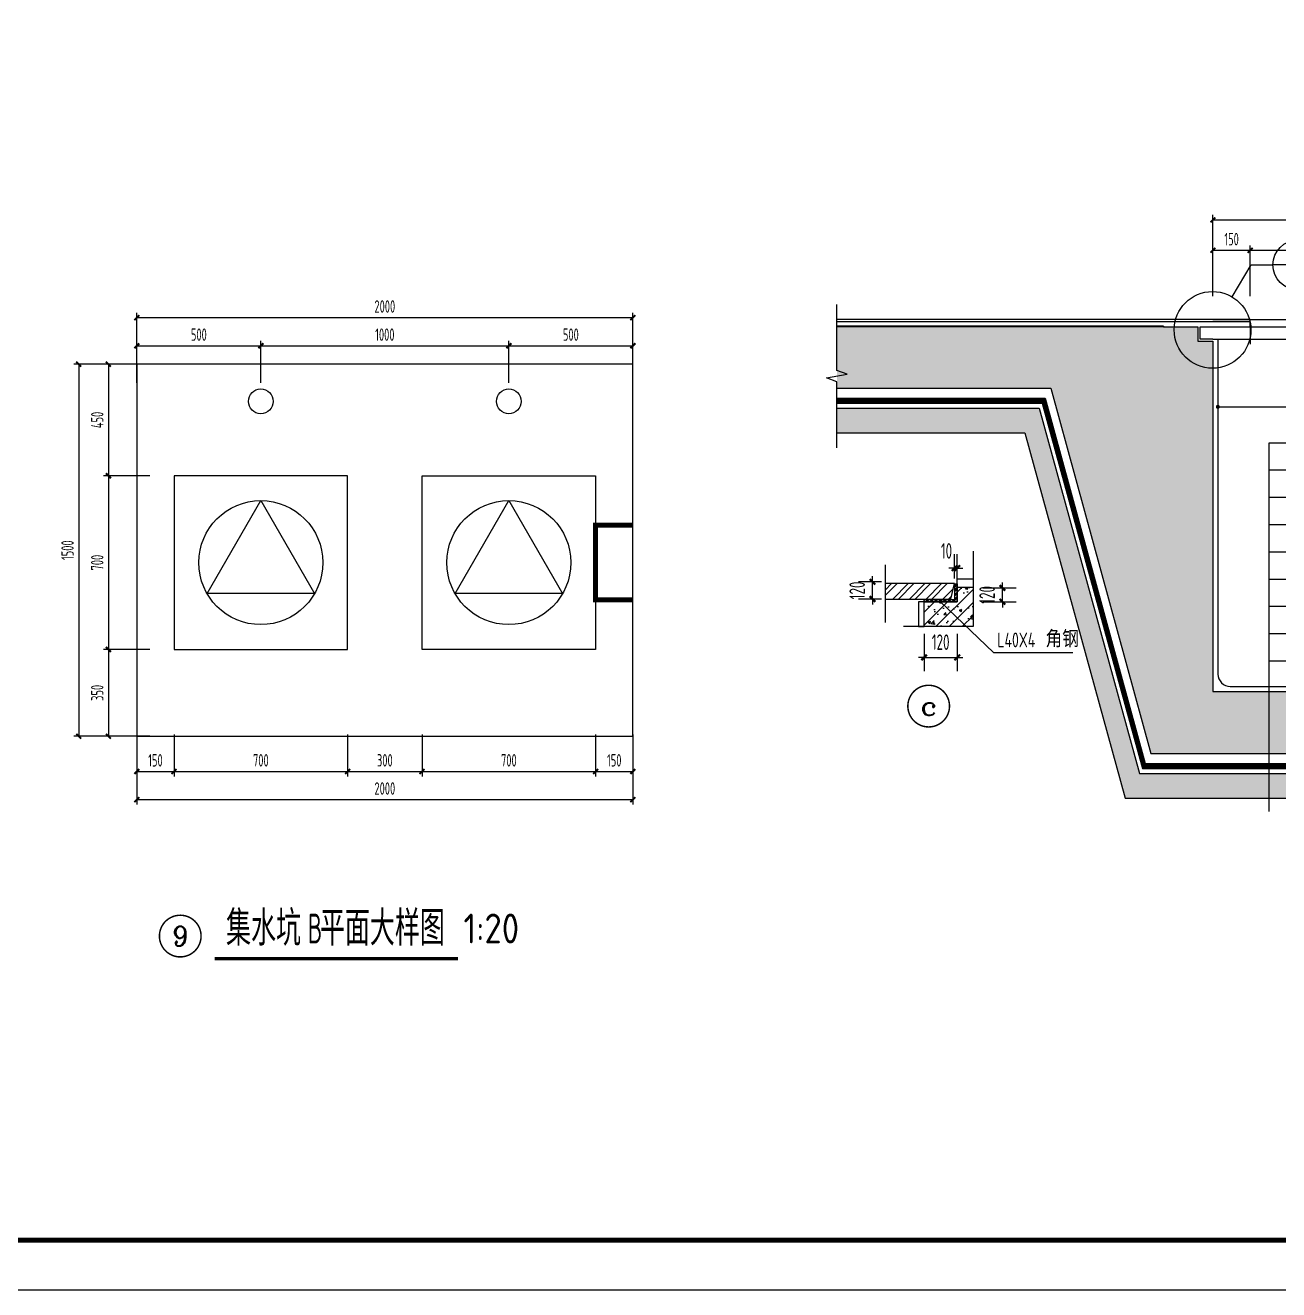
# Paper-space layout '布局1' of a CAD drawing. Extents: x -41982 to 68, y -29634 to 66.
# Drawn here: x -25894 to -13259, y -29634 to -16892 of the extents above; entities that cross this region are included whole.
import ezdxf
from ezdxf.enums import TextEntityAlignment as Align

# ---------------------------------------------------------------- set-up
doc = ezdxf.new("R2010")
doc.units = 0
doc.header["$LTSCALE"] = 1000
doc.linetypes.add('DASH', pattern=[0.35, 0.25, -0.1])
doc.layers.get('0').update_dxf_attribs({"color": 252})
doc.layers.get('Defpoints').update_dxf_attribs({"color": 252})
for name, color, linetype in [('15N-B1 0107_t3$0$0s-集水坑', 252, 'Continuous'), ('_0', 252, 'Continuous'), ('A-ANNO-DIMS', 252, 'Continuous'), ('A-ANNO-TTLB', 252, 'Continuous'), ('A-STAIR', 252, 'Continuous'), ('A-STR-CONC-B', 252, 'Continuous'), ('DIM_ELEV', 252, 'Continuous'), ('DIM_IDEN', 252, 'Continuous'), ('DIM_LEAD', 252, 'Continuous'), ('DIM_SYMB', 252, 'Continuous'), ('jc', 252, 'Continuous'), ('PUB_DIM', 252, 'Continuous'), ('PUB_HATCH', 252, 'Continuous'), ('PUB_TEXT', 252, 'Continuous'), ('SURFACE', 252, 'Continuous'), ('WALL', 252, 'Continuous')]:
    doc.layers.add(name, color=color, linetype=linetype)
doc.layers.add('A-ANNO-SYMB', color=252, linetype='Continuous', plot=False)
doc.styles.add('19 图框A1$0$!4#10#$0$Standard', font='gbenor.shx', dxfattribs={"bigfont": 'gbcbig.shx'})
doc.styles.add('_TCH_DIM', font='TSSDENG.shx', dxfattribs={"width": 0.8, "bigfont": 'hztxt.shx'})
doc.styles.add('_TCH_DIM_T3', font='TSSDENG.shx', dxfattribs={"width": 0.64, "bigfont": 'hztxt.shx'})
doc.styles.add('_TCH_LABEL', font='COMPLEX', dxfattribs={"bigfont": 'GBCBIG'})
doc.styles.add('Standard_T3', font='TSSDENG.shx', dxfattribs={"width": 0.64, "bigfont": 'hztxt.shx'})
doc.styles.add('邻里中心-雨水$0$STANDARD', font='GBENOR', dxfattribs={"bigfont": 'GBCBIG'})
doc.dimstyles.new('_TCH_ARCH&&20', dxfattribs={"dimtxt": 56, "dimasz": 20, "dimexe": 50, "dimexo": 60, "dimgap": 27, "dimtad": 1, "dimdec": 0, "dimzin": 0, "dimdsep": 46, "dimtxsty": '_TCH_DIM_T3', "dimblk": 'ARCHTICK', "dimcen": 0.09, "dimclrt": 7, "dimazin": 2, "dimtfac": 1, "dimtdec": 0, "dimtix": 1, "dimtmove": 2, "dimatfit": 3, "dimfxl": 1, "dimtolj": 1, "dimtzin": 0, "dimarcsym": 0})
doc.dimstyles.new('_TCH_ARCH-20', dxfattribs={"dimscale": 20, "dimtxt": 2.5, "dimasz": 1, "dimexe": 1, "dimexo": 1, "dimgap": 1, "dimtad": 1, "dimdec": 0, "dimzin": 0, "dimdsep": 46, "dimtxsty": 'Standard_T3', "dimblk": 'ARCHTICK', "dimcen": 0.09, "dimclrt": 7, "dimazin": 2, "dimtfac": 1, "dimtdec": 0, "dimtix": 1, "dimtmove": 2, "dimatfit": 3, "dimfxl": 1, "dimtolj": 1, "dimtzin": 0, "dimarcsym": 0})

# ---------------------------------------------------------------- blocks, each defined once
blk = doc.blocks.new('JSK1')
at = {"layer": '15N-B1 0107_t3$0$0s-集水坑', "color": 0, "extrusion": (3.89954e-05, -2.99223e-05, 1)}
for p, q in [((-6775.8, 3586.5, 0.1), (-6775.8, 2086.5, 0)), ((-4775.8, 3586.5), (-6775.8, 3586.5, 0.1)), ((-4775.8, 2086.5, 0), (-4775.8, 3586.5)), ((-6625.8, 3136.5, 0.1), (-6625.8, 2436.5, 0)), ((-5925.8, 3136.5, 0), (-6625.8, 3136.5, 0.1)), ((-5925.8, 2436.5, 0), (-5925.8, 3136.5, 0)), ((-5625.8, 3136.5, 0), (-4925.8, 3136.5, 0)), ((-5625.8, 2436.5, 0), (-5625.8, 3136.5, 0)), ((-4925.8, 3136.5, 0), (-4925.8, 2436.5, 0)), ((-6492.3, 2661.5, 0), (-6275.8, 3036.5, 0)), ((-6275.8, 3036.5, 0), (-6059.3, 2661.5, 0)), ((-5492.3, 2661.5, 0), (-5275.8, 3036.5, 0)), ((-5275.8, 3036.5, 0), (-5059.3, 2661.5, 0)), ((-6059.3, 2661.5, 0), (-6492.3, 2661.5, 0)), ((-5059.3, 2661.5, 0), (-5492.3, 2661.5, 0)), ((-6625.8, 2436.5, 0), (-5925.8, 2436.5, 0)), ((-4925.8, 2436.5, 0), (-5625.8, 2436.5, 0)), ((-6775.8, 2086.5, 0), (-4775.8, 2086.5, 0))]:
    blk.add_line(p, q, dxfattribs=at)
for centre, radius in [((-6275.8, 3436.5, -0.3), 50), ((-5275.8, 3436.5, -0.3), 50), ((-6275.8, 2786.5, -0.3), 250), ((-5275.8, 2786.5, -0.3), 250)]:
    blk.add_circle(centre, radius, dxfattribs=at)
at = {"layer": 'WALL', "color": 5, "linetype": 'DASH', "ltscale": 0.3, "const_width": 20, "elevation": 0}
blk.add_lwpolyline([(-4775.8, 2637), (-4925.8, 2637), (-4925.8, 2937), (-4775.8, 2937)], dxfattribs=at)
blk = doc.blocks.new('_ArchTick')
at = {"color": 0, "linetype": 'ByBlock', "const_width": 0.4}
blk.add_lwpolyline([(-0.5, -0.5), (0.5, 0.5)], dxfattribs=at)
blk = doc.blocks.new('*D148')
at = {"layer": 'A-ANNO-DIMS', "color": 0, "lineweight": -2}
for p, q in [((370, 1779.8), (370, 2028.2)), ((370, 2008.2), (2370, 2008.2)), ((2370, 1779.8), (2370, 2028.2))]:
    blk.add_line(p, q, dxfattribs=at)
at = {"layer": 'Defpoints', "color": 0}
for p in [(2370, 2008.2), (370, 1759.8), (2370, 1759.8)]:
    blk.add_point(p, dxfattribs=at)
at = {"layer": 'A-ANNO-DIMS', "color": 0, "lineweight": -2, "xscale": 20, "yscale": 20, "zscale": 20, "rotation": 180}
blk.add_blockref('_ArchTick', (370, 2008.2), dxfattribs=at)
at = {"layer": 'A-ANNO-DIMS', "color": 0, "lineweight": -2, "xscale": 20, "yscale": 20, "zscale": 20}
blk.add_blockref('_ArchTick', (2370, 2008.2), dxfattribs=at)
at = {"layer": 'A-ANNO-DIMS', "color": 7, "insert": (1370, 2053.2), "char_height": 50, "attachment_point": 5, "style": 'Standard_T3'}
blk.add_mtext('\\A1;2000', dxfattribs=at)
blk = doc.blocks.new('*D149')
at = {"layer": 'A-ANNO-DIMS', "color": 0, "lineweight": -2}
for p, q in [((370, 1744.9), (370, 1914.8)), ((370, 1894.8), (870, 1894.8)), ((870, 1744.9), (870, 1914.8))]:
    blk.add_line(p, q, dxfattribs=at)
at = {"layer": 'Defpoints', "color": 0}
for p in [(870, 1894.8), (370, 1724.9), (870, 1724.9)]:
    blk.add_point(p, dxfattribs=at)
at = {"layer": 'A-ANNO-DIMS', "color": 0, "lineweight": -2, "xscale": 20, "yscale": 20, "zscale": 20, "rotation": 180}
blk.add_blockref('_ArchTick', (370, 1894.8), dxfattribs=at)
at = {"layer": 'A-ANNO-DIMS', "color": 0, "lineweight": -2, "xscale": 20, "yscale": 20, "zscale": 20}
blk.add_blockref('_ArchTick', (870, 1894.8), dxfattribs=at)
at = {"layer": 'A-ANNO-DIMS', "color": 7, "insert": (620, 1939.8), "char_height": 50, "attachment_point": 5, "style": 'Standard_T3'}
blk.add_mtext('\\A1;500', dxfattribs=at)
blk = doc.blocks.new('*D150')
at = {"layer": 'A-ANNO-DIMS', "color": 0, "lineweight": -2}
for p, q in [((870, 1744.9), (870, 1914.8)), ((870, 1894.8), (1870, 1894.8)), ((1870, 1744.9), (1870, 1914.8))]:
    blk.add_line(p, q, dxfattribs=at)
at = {"layer": 'Defpoints', "color": 0}
for p in [(1870, 1894.8), (870, 1724.9), (1870, 1724.9)]:
    blk.add_point(p, dxfattribs=at)
at = {"layer": 'A-ANNO-DIMS', "color": 0, "lineweight": -2, "xscale": 20, "yscale": 20, "zscale": 20, "rotation": 180}
blk.add_blockref('_ArchTick', (870, 1894.8), dxfattribs=at)
at = {"layer": 'A-ANNO-DIMS', "color": 0, "lineweight": -2, "xscale": 20, "yscale": 20, "zscale": 20}
blk.add_blockref('_ArchTick', (1870, 1894.8), dxfattribs=at)
at = {"layer": 'A-ANNO-DIMS', "color": 7, "insert": (1370, 1939.8), "char_height": 50, "attachment_point": 5, "style": 'Standard_T3'}
blk.add_mtext('\\A1;1000', dxfattribs=at)
blk = doc.blocks.new('*D151')
at = {"layer": 'A-ANNO-DIMS', "color": 0, "lineweight": -2}
for p, q in [((1870, 1744.9), (1870, 1914.8)), ((1870, 1894.8), (2370, 1894.8)), ((2370, 1744.9), (2370, 1914.8))]:
    blk.add_line(p, q, dxfattribs=at)
at = {"layer": 'Defpoints', "color": 0}
for p in [(2370, 1894.8), (1870, 1724.9), (2370, 1724.9)]:
    blk.add_point(p, dxfattribs=at)
at = {"layer": 'A-ANNO-DIMS', "color": 0, "lineweight": -2, "xscale": 20, "yscale": 20, "zscale": 20, "rotation": 180}
blk.add_blockref('_ArchTick', (1870, 1894.8), dxfattribs=at)
at = {"layer": 'A-ANNO-DIMS', "color": 0, "lineweight": -2, "xscale": 20, "yscale": 20, "zscale": 20}
blk.add_blockref('_ArchTick', (2370, 1894.8), dxfattribs=at)
at = {"layer": 'A-ANNO-DIMS', "color": 7, "insert": (2120, 1939.8), "char_height": 50, "attachment_point": 5, "style": 'Standard_T3'}
blk.add_mtext('\\A1;500', dxfattribs=at)
blk = doc.blocks.new('*D152')
at = {"layer": 'A-ANNO-DIMS', "color": 0, "lineweight": -2}
for p, q in [((422, 1820.7), (235.4, 1820.7)), ((255.4, 1820.7), (255.4, 1370.7)), ((422, 1370.7), (235.4, 1370.7))]:
    blk.add_line(p, q, dxfattribs=at)
at = {"layer": 'Defpoints', "color": 0}
for p in [(442, 1820.7), (255.4, 1370.7), (442, 1370.7)]:
    blk.add_point(p, dxfattribs=at)
at = {"layer": 'A-ANNO-DIMS', "color": 0, "lineweight": -2, "xscale": 20, "yscale": 20, "zscale": 20}
for p, rotation in [((255.4, 1820.7), 89.99990874660715), ((255.4, 1370.7), 269.9999087466072)]:
    blk.add_blockref('_ArchTick', p, dxfattribs=dict(at, rotation=rotation))
at = {"layer": 'A-ANNO-DIMS', "color": 7, "insert": (210.4, 1595.7), "char_height": 50, "attachment_point": 5, "rotation": 89.9999, "style": 'Standard_T3'}
blk.add_mtext('\\A1;450', dxfattribs=at)
blk = doc.blocks.new('*D153')
at = {"layer": 'A-ANNO-DIMS', "color": 0, "lineweight": -2}
for p, q in [((422, 1370.7), (235.4, 1370.7)), ((255.4, 1370.7), (255.4, 670.7)), ((422, 670.7), (235.4, 670.7))]:
    blk.add_line(p, q, dxfattribs=at)
at = {"layer": 'Defpoints', "color": 0}
for p in [(442, 1370.7), (255.4, 670.7), (442, 670.7)]:
    blk.add_point(p, dxfattribs=at)
at = {"layer": 'A-ANNO-DIMS', "color": 0, "lineweight": -2, "xscale": 20, "yscale": 20, "zscale": 20}
for p, rotation in [((255.4, 1370.7), 89.99990874660715), ((255.4, 670.7), 269.9999087466072)]:
    blk.add_blockref('_ArchTick', p, dxfattribs=dict(at, rotation=rotation))
at = {"layer": 'A-ANNO-DIMS', "color": 7, "insert": (210.4, 1020.7), "char_height": 50, "attachment_point": 5, "rotation": 89.9999, "style": 'Standard_T3'}
blk.add_mtext('\\A1;700', dxfattribs=at)
blk = doc.blocks.new('*D154')
at = {"layer": 'A-ANNO-DIMS', "color": 0, "lineweight": -2}
for p, q in [((422, 670.7), (235.4, 670.7)), ((255.4, 670.7), (255.4, 320.7)), ((422, 320.7), (235.4, 320.7))]:
    blk.add_line(p, q, dxfattribs=at)
at = {"layer": 'Defpoints', "color": 0}
for p in [(442, 670.7), (255.4, 320.7), (442, 320.7)]:
    blk.add_point(p, dxfattribs=at)
at = {"layer": 'A-ANNO-DIMS', "color": 0, "lineweight": -2, "xscale": 20, "yscale": 20, "zscale": 20}
for p, rotation in [((255.4, 670.7), 89.99990874660715), ((255.4, 320.7), 269.9999087466072)]:
    blk.add_blockref('_ArchTick', p, dxfattribs=dict(at, rotation=rotation))
at = {"layer": 'A-ANNO-DIMS', "color": 7, "insert": (210.4, 495.7), "char_height": 50, "attachment_point": 5, "rotation": 89.9999, "style": 'Standard_T3'}
blk.add_mtext('\\A1;350', dxfattribs=at)
blk = doc.blocks.new('*D155')
at = {"layer": 'A-ANNO-DIMS', "color": 0, "lineweight": -2}
for p, q in [((302.2, 1820.7), (115.6, 1820.7)), ((135.6, 1820.7), (135.6, 320.7)), ((302.2, 320.7), (115.6, 320.7))]:
    blk.add_line(p, q, dxfattribs=at)
at = {"layer": 'Defpoints', "color": 0}
for p in [(322.2, 1820.7), (135.6, 320.7), (322.2, 320.7)]:
    blk.add_point(p, dxfattribs=at)
at = {"layer": 'A-ANNO-DIMS', "color": 0, "lineweight": -2, "xscale": 20, "yscale": 20, "zscale": 20}
for p, rotation in [((135.6, 1820.7), 89.99990874660715), ((135.6, 320.7), 269.9999087466072)]:
    blk.add_blockref('_ArchTick', p, dxfattribs=dict(at, rotation=rotation))
at = {"layer": 'A-ANNO-DIMS', "color": 7, "insert": (90.6, 1070.7), "char_height": 50, "attachment_point": 5, "rotation": 89.9999, "style": 'Standard_T3'}
blk.add_mtext('\\A1;1500', dxfattribs=at)
blk = doc.blocks.new('*D156')
at = {"layer": 'A-ANNO-DIMS', "color": 0, "lineweight": -2}
for p, q in [((370, 293.6), (370, 45.2)), ((2370, 293.6), (2370, 45.2)), ((370, 65.2), (2370, 65.2))]:
    blk.add_line(p, q, dxfattribs=at)
at = {"layer": 'Defpoints', "color": 0}
for p in [(370, 313.6), (2370, 313.6), (2370, 65.2)]:
    blk.add_point(p, dxfattribs=at)
at = {"layer": 'A-ANNO-DIMS', "color": 0, "lineweight": -2, "xscale": 20, "yscale": 20, "zscale": 20, "rotation": 180}
blk.add_blockref('_ArchTick', (370, 65.2), dxfattribs=at)
at = {"layer": 'A-ANNO-DIMS', "color": 0, "lineweight": -2, "xscale": 20, "yscale": 20, "zscale": 20}
blk.add_blockref('_ArchTick', (2370, 65.2), dxfattribs=at)
at = {"layer": 'A-ANNO-DIMS', "color": 7, "insert": (1370, 110.2), "char_height": 50, "attachment_point": 5, "style": 'Standard_T3'}
blk.add_mtext('\\A1;2000', dxfattribs=at)
blk = doc.blocks.new('*D157')
at = {"layer": 'A-ANNO-DIMS', "color": 0, "lineweight": -2}
for p, q in [((370, 328.5), (370, 158.7)), ((520, 328.5), (520, 158.7)), ((370, 178.7), (520, 178.7))]:
    blk.add_line(p, q, dxfattribs=at)
at = {"layer": 'Defpoints', "color": 0}
for p in [(370, 348.5), (520, 348.5), (520, 178.7)]:
    blk.add_point(p, dxfattribs=at)
at = {"layer": 'A-ANNO-DIMS', "color": 0, "lineweight": -2, "xscale": 20, "yscale": 20, "zscale": 20, "rotation": 180}
blk.add_blockref('_ArchTick', (370, 178.7), dxfattribs=at)
at = {"layer": 'A-ANNO-DIMS', "color": 0, "lineweight": -2, "xscale": 20, "yscale": 20, "zscale": 20}
blk.add_blockref('_ArchTick', (520, 178.7), dxfattribs=at)
at = {"layer": 'A-ANNO-DIMS', "color": 7, "insert": (445, 223.7), "char_height": 50, "attachment_point": 5, "style": 'Standard_T3'}
blk.add_mtext('\\A1;150', dxfattribs=at)
blk = doc.blocks.new('*D158')
at = {"layer": 'A-ANNO-DIMS', "color": 0, "lineweight": -2}
for p, q in [((520, 328.5), (520, 158.7)), ((1220, 328.5), (1220, 158.7)), ((520, 178.7), (1220, 178.7))]:
    blk.add_line(p, q, dxfattribs=at)
at = {"layer": 'Defpoints', "color": 0}
for p in [(520, 348.5), (1220, 348.5), (1220, 178.7)]:
    blk.add_point(p, dxfattribs=at)
at = {"layer": 'A-ANNO-DIMS', "color": 0, "lineweight": -2, "xscale": 20, "yscale": 20, "zscale": 20, "rotation": 180}
blk.add_blockref('_ArchTick', (520, 178.7), dxfattribs=at)
at = {"layer": 'A-ANNO-DIMS', "color": 0, "lineweight": -2, "xscale": 20, "yscale": 20, "zscale": 20}
blk.add_blockref('_ArchTick', (1220, 178.7), dxfattribs=at)
at = {"layer": 'A-ANNO-DIMS', "color": 7, "insert": (870, 223.7), "char_height": 50, "attachment_point": 5, "style": 'Standard_T3'}
blk.add_mtext('\\A1;700', dxfattribs=at)
blk = doc.blocks.new('*D159')
at = {"layer": 'A-ANNO-DIMS', "color": 0, "lineweight": -2}
for p, q in [((1220, 328.5), (1220, 158.7)), ((1520, 328.5), (1520, 158.7)), ((1220, 178.7), (1520, 178.7))]:
    blk.add_line(p, q, dxfattribs=at)
at = {"layer": 'Defpoints', "color": 0}
for p in [(1220, 348.5), (1520, 348.5), (1520, 178.7)]:
    blk.add_point(p, dxfattribs=at)
at = {"layer": 'A-ANNO-DIMS', "color": 0, "lineweight": -2, "xscale": 20, "yscale": 20, "zscale": 20, "rotation": 180}
blk.add_blockref('_ArchTick', (1220, 178.7), dxfattribs=at)
at = {"layer": 'A-ANNO-DIMS', "color": 0, "lineweight": -2, "xscale": 20, "yscale": 20, "zscale": 20}
blk.add_blockref('_ArchTick', (1520, 178.7), dxfattribs=at)
at = {"layer": 'A-ANNO-DIMS', "color": 7, "insert": (1370, 223.7), "char_height": 50, "attachment_point": 5, "style": 'Standard_T3'}
blk.add_mtext('\\A1;300', dxfattribs=at)
blk = doc.blocks.new('*D160')
at = {"layer": 'A-ANNO-DIMS', "color": 0, "lineweight": -2}
for p, q in [((1520, 328.5), (1520, 158.7)), ((2220, 328.5), (2220, 158.7)), ((1520, 178.7), (2220, 178.7))]:
    blk.add_line(p, q, dxfattribs=at)
at = {"layer": 'Defpoints', "color": 0}
for p in [(1520, 348.5), (2220, 348.5), (2220, 178.7)]:
    blk.add_point(p, dxfattribs=at)
at = {"layer": 'A-ANNO-DIMS', "color": 0, "lineweight": -2, "xscale": 20, "yscale": 20, "zscale": 20, "rotation": 180}
blk.add_blockref('_ArchTick', (1520, 178.7), dxfattribs=at)
at = {"layer": 'A-ANNO-DIMS', "color": 0, "lineweight": -2, "xscale": 20, "yscale": 20, "zscale": 20}
blk.add_blockref('_ArchTick', (2220, 178.7), dxfattribs=at)
at = {"layer": 'A-ANNO-DIMS', "color": 7, "insert": (1870, 223.7), "char_height": 50, "attachment_point": 5, "style": 'Standard_T3'}
blk.add_mtext('\\A1;700', dxfattribs=at)
blk = doc.blocks.new('*D161')
at = {"layer": 'A-ANNO-DIMS', "color": 0, "lineweight": -2}
for p, q in [((2220, 328.5), (2220, 158.7)), ((2370, 328.5), (2370, 158.7)), ((2220, 178.7), (2370, 178.7))]:
    blk.add_line(p, q, dxfattribs=at)
at = {"layer": 'Defpoints', "color": 0}
for p in [(2220, 348.5), (2370, 348.5), (2370, 178.7)]:
    blk.add_point(p, dxfattribs=at)
at = {"layer": 'A-ANNO-DIMS', "color": 0, "lineweight": -2, "xscale": 20, "yscale": 20, "zscale": 20, "rotation": 180}
blk.add_blockref('_ArchTick', (2220, 178.7), dxfattribs=at)
at = {"layer": 'A-ANNO-DIMS', "color": 0, "lineweight": -2, "xscale": 20, "yscale": 20, "zscale": 20}
blk.add_blockref('_ArchTick', (2370, 178.7), dxfattribs=at)
at = {"layer": 'A-ANNO-DIMS', "color": 7, "insert": (2295, 223.7), "char_height": 50, "attachment_point": 5, "style": 'Standard_T3'}
blk.add_mtext('\\A1;150', dxfattribs=at)
blk = doc.blocks.new('*D81')
at = {"layer": 'Defpoints', "color": 0}
for p in [(141111.7, 212882.3), (141204.8, 212882.3), (141204.8, 212820.3)]:
    blk.add_point(p, dxfattribs=at)
at = {"layer": 'PUB_DIM', "color": 0, "lineweight": -2}
for p, q in [((141111.7, 212882.3), (141111.7, 212902.3)), ((141144.8, 212882.3), (141061.7, 212882.3)), ((141111.7, 212820.3), (141111.7, 212882.3)), ((141144.8, 212820.3), (141061.7, 212820.3)), ((141111.7, 212820.3), (141111.7, 212800.3))]:
    blk.add_line(p, q, dxfattribs=at)
at = {"layer": 'PUB_DIM', "color": 0, "lineweight": -2, "xscale": 20, "yscale": 20, "zscale": 20}
for p, rotation in [((141111.7, 212882.3), 270), ((141111.7, 212820.3), 90)]:
    blk.add_blockref('_ArchTick', p, dxfattribs=dict(at, rotation=rotation))
at = {"layer": 'PUB_DIM', "color": 7, "insert": (141056.7, 212851.3), "char_height": 56, "attachment_point": 5, "rotation": 90, "style": '_TCH_DIM_T3'}
blk.add_mtext('\\A1;120', dxfattribs=at)
blk = doc.blocks.new('*D82')
at = {"layer": 'Defpoints', "color": 0}
for p in [(141448.9, 212860.3), (141579.4, 212860.3), (141448.9, 212810.3)]:
    blk.add_point(p, dxfattribs=at)
at = {"layer": 'PUB_DIM', "color": 0, "lineweight": -2}
for p, q in [((141508.9, 212860.3), (141629.4, 212860.3)), ((141579.4, 212860.3), (141579.4, 212880.3)), ((141579.4, 212810.3), (141579.4, 212860.3)), ((141508.9, 212810.3), (141629.4, 212810.3)), ((141579.4, 212810.3), (141579.4, 212790.3))]:
    blk.add_line(p, q, dxfattribs=at)
at = {"layer": 'PUB_DIM', "color": 0, "lineweight": -2, "xscale": 20, "yscale": 20, "zscale": 20}
for p, rotation in [((141579.4, 212860.3), 270), ((141579.4, 212810.3), 90)]:
    blk.add_blockref('_ArchTick', p, dxfattribs=dict(at, rotation=rotation))
at = {"layer": 'PUB_DIM', "color": 7, "insert": (141524.4, 212835.3), "char_height": 56, "attachment_point": 5, "rotation": 90, "style": '_TCH_DIM_T3'}
blk.add_mtext('\\A1;120', dxfattribs=at)
blk = doc.blocks.new('*D83')
at = {"layer": 'Defpoints', "color": 0}
for p in [(141297.5, 212755), (141417, 212755), (141417, 212610)]:
    blk.add_point(p, dxfattribs=at)
at = {"layer": 'PUB_DIM', "color": 0, "lineweight": -2}
for p, q in [((141297.5, 212695), (141297.5, 212560)), ((141417, 212695), (141417, 212560)), ((141297.5, 212610), (141277.5, 212610)), ((141297.5, 212610), (141417, 212610)), ((141417, 212610), (141437, 212610))]:
    blk.add_line(p, q, dxfattribs=at)
at = {"layer": 'PUB_DIM', "color": 0, "lineweight": -2, "xscale": 20, "yscale": 20, "zscale": 20}
blk.add_blockref('_ArchTick', (141297.5, 212610), dxfattribs=at)
at = {"layer": 'PUB_DIM', "color": 0, "lineweight": -2, "xscale": 20, "yscale": 20, "zscale": 20, "rotation": 180}
blk.add_blockref('_ArchTick', (141417, 212610), dxfattribs=at)
at = {"layer": 'PUB_DIM', "color": 7, "insert": (141357.3, 212665), "char_height": 56, "attachment_point": 5, "style": '_TCH_DIM_T3'}
blk.add_mtext('\\A1;120', dxfattribs=at)
blk = doc.blocks.new('*D84')
at = {"layer": 'Defpoints', "color": 0}
for p in [(141417, 212931.6), (141407.2, 212833.8), (141417, 212833.8)]:
    blk.add_point(p, dxfattribs=at)
at = {"layer": 'PUB_DIM', "color": 0, "lineweight": -2}
for p, q in [((141407.2, 212893.8), (141407.2, 212981.6)), ((141417, 212893.8), (141417, 212981.6)), ((141407.2, 212931.6), (141387.2, 212931.6)), ((141407.2, 212931.6), (141417, 212931.6)), ((141417, 212931.6), (141437, 212931.6))]:
    blk.add_line(p, q, dxfattribs=at)
at = {"layer": 'PUB_DIM', "color": 0, "lineweight": -2, "xscale": 20, "yscale": 20, "zscale": 20}
blk.add_blockref('_ArchTick', (141407.2, 212931.6), dxfattribs=at)
at = {"layer": 'PUB_DIM', "color": 0, "lineweight": -2, "xscale": 20, "yscale": 20, "zscale": 20, "rotation": 180}
blk.add_blockref('_ArchTick', (141417, 212931.6), dxfattribs=at)
at = {"layer": 'PUB_DIM', "color": 7, "insert": (141378.3, 212993.4), "char_height": 56, "attachment_point": 5, "style": '_TCH_DIM_T3'}
blk.add_mtext('\\A1;10', dxfattribs=at)
blk = doc.blocks.new('*D181')
at = {"layer": 'A-ANNO-DIMS', "color": 0, "lineweight": -2}
for p, q in [((2211.1, 2580.9), (2211.1, 2786.4)), ((2211.1, 2766.4), (4211.1, 2766.4)), ((4211.1, 2580.9), (4211.1, 2786.4))]:
    blk.add_line(p, q, dxfattribs=at)
at = {"layer": 'Defpoints', "color": 0}
for p in [(4211.1, 2766.4), (2211.1, 2560.9), (4211.1, 2560.9)]:
    blk.add_point(p, dxfattribs=at)
at = {"layer": 'A-ANNO-DIMS', "color": 0, "lineweight": -2, "xscale": 20, "yscale": 20, "zscale": 20, "rotation": 180}
blk.add_blockref('_ArchTick', (2211.1, 2766.4), dxfattribs=at)
at = {"layer": 'A-ANNO-DIMS', "color": 0, "lineweight": -2, "xscale": 20, "yscale": 20, "zscale": 20}
blk.add_blockref('_ArchTick', (4211.1, 2766.4), dxfattribs=at)
at = {"layer": 'A-ANNO-DIMS', "color": 7, "insert": (3211.1, 2811.4), "char_height": 50, "attachment_point": 5, "style": 'Standard_T3'}
blk.add_mtext('\\A1;2000', dxfattribs=at)
blk = doc.blocks.new('*D182')
at = {"layer": 'A-ANNO-DIMS', "color": 0, "lineweight": -2}
for p, q in [((2211.1, 2458.6), (2211.1, 2664.1)), ((2361.4, 2458.6), (2361.4, 2664.1)), ((2211.1, 2644.1), (2361.4, 2644.1))]:
    blk.add_line(p, q, dxfattribs=at)
at = {"layer": 'Defpoints', "color": 0}
for p in [(2361.4, 2644.1), (2211.1, 2438.6), (2361.4, 2438.6)]:
    blk.add_point(p, dxfattribs=at)
at = {"layer": 'A-ANNO-DIMS', "color": 0, "lineweight": -2, "xscale": 20, "yscale": 20, "zscale": 20, "rotation": 180}
blk.add_blockref('_ArchTick', (2211.1, 2644.1), dxfattribs=at)
at = {"layer": 'A-ANNO-DIMS', "color": 0, "lineweight": -2, "xscale": 20, "yscale": 20, "zscale": 20}
blk.add_blockref('_ArchTick', (2361.4, 2644.1), dxfattribs=at)
at = {"layer": 'A-ANNO-DIMS', "color": 7, "insert": (2286.2, 2689.1), "char_height": 50, "attachment_point": 5, "style": 'Standard_T3'}
blk.add_mtext('\\A1;150', dxfattribs=at)
blk = doc.blocks.new('*D183')
at = {"layer": 'A-ANNO-DIMS', "color": 0, "lineweight": -2}
for p, q in [((2361.4, 2458.6), (2361.4, 2664.1)), ((3061.1, 2458.6), (3061.1, 2664.1)), ((2361.4, 2644.1), (3061.1, 2644.1))]:
    blk.add_line(p, q, dxfattribs=at)
at = {"layer": 'Defpoints', "color": 0}
for p in [(3061.1, 2644.1), (2361.4, 2438.6), (3061.1, 2438.6)]:
    blk.add_point(p, dxfattribs=at)
at = {"layer": 'A-ANNO-DIMS', "color": 0, "lineweight": -2, "xscale": 20, "yscale": 20, "zscale": 20, "rotation": 180}
blk.add_blockref('_ArchTick', (2361.4, 2644.1), dxfattribs=at)
at = {"layer": 'A-ANNO-DIMS', "color": 0, "lineweight": -2, "xscale": 20, "yscale": 20, "zscale": 20}
blk.add_blockref('_ArchTick', (3061.1, 2644.1), dxfattribs=at)
at = {"layer": 'A-ANNO-DIMS', "color": 7, "insert": (2711.2, 2689.1), "char_height": 50, "attachment_point": 5, "style": 'Standard_T3'}
blk.add_mtext('\\A1;700', dxfattribs=at)
blk = doc.blocks.new('A$C3191249E')
blk.add_blockref('JSK1', (7145.8, -1765.8))
at = {"layer": 'A-ANNO-DIMS'}
for p1, p2, distance, picture, middle in [((370, 1759.8), (2370, 1759.8), 248.3, '*D148', (1370, 2053.2)), ((370, 1724.9), (870, 1724.9), 169.8, '*D149', (620, 1939.8)), ((870, 1724.9), (1870, 1724.9), 169.8, '*D150', (1370, 1939.8)), ((1870, 1724.9), (2370, 1724.9), 169.8, '*D151', (2120, 1939.8)), ((322.2, 1820.7), (322.2, 320.7), -186.6, '*D155', (90.6, 1070.7)), ((442, 1820.7), (442, 1370.7), -186.6, '*D152', (210.4, 1595.7)), ((442, 1370.7), (442, 670.7), -186.6, '*D153', (210.4, 1020.7)), ((442, 670.7), (442, 320.7), -186.6, '*D154', (210.4, 495.7)), ((370, 348.5), (520, 348.5), -169.8, '*D157', (445, 223.7)), ((370, 313.6), (2370, 313.6), -248.3, '*D156', (1370, 110.2)), ((520, 348.5), (1220, 348.5), -169.8, '*D158', (870, 223.7)), ((1220, 348.5), (1520, 348.5), -169.8, '*D159', (1370, 223.7)), ((1520, 348.5), (2220, 348.5), -169.8, '*D160', (1870, 223.7)), ((2220, 348.5), (2370, 348.5), -169.8, '*D161', (2295, 223.7))]:
    dim = blk.add_aligned_dim(p1=p1, p2=p2, distance=distance, dimstyle='_TCH_ARCH-20', dxfattribs=at)
    dim.commit()
    dim.dimension.update_dxf_attribs({"geometry": picture, "text_midpoint": middle})
blk = doc.blocks.new('ahjet')
at = {"layer": 'PUB_HATCH'}
h = blk.add_hatch(dxfattribs=at)
h.set_pattern_fill('ANSI32', color=256, scale=8.928571)
h.set_pattern_definition([(45, (-1682041.247, 214407.802), (-30.0678218, 30.0678218), []), (45, (-1682021.202, 214407.802), (-30.0678218, 30.0678218), [])])
h.paths.add_polyline_path([(141407, 212875.6), (141157, 212875.6), (141157, 212820.3), (141393.6, 212820.3)])
h = blk.add_hatch(dxfattribs=at)
h.set_pattern_fill('金属', color=256, scale=4.464286)
h.set_pattern_definition([(45, (-1682041.247, 214407.802), (-7.891816754, 7.891816754), []), (45, (-1682035.986, 214407.802), (-7.891816754, 7.891816754), [])])
h.paths.add_polyline_path([(141417, 212810.3), (141297.5, 212810.3), (141297.5, 212818.1), (141408.5, 212818.1), (141408.5, 212875.3), (141417, 212875.3)])
h = blk.add_hatch(dxfattribs=at)
h.set_pattern_fill('钢筋混凝土', color=256, scale=13.392857)
h.set_pattern_definition([(45, (-1682041.247, 214407.802), (-23.67545026, 23.67545026), []), (50, (-1682041.25, 214407.8), (96.0616316, -8.4043038), [10.044643, -110.4910714]), (355, (-1682041.25, 214407.8), (-18.582768, 100.740018), [8.0357143, -88.392857]), (100.4514, (-1682033.24, 214407.1), (77.478935, 92.335653), [8.5366326, -93.9029614]), (46.1842, (-1682041.25, 214434.59), (142.934069, -22.167725), [15.066964, -165.736607]), (96.6356, (-1682029.34, 214432.74), (125.178041, 130.462215), [12.804949, -140.85442]), (351.1842, (-1682041.25, 214434.59), (125.177939, 130.462313), [12.053571, -132.589286]), (21, (-1682027.855, 214427.89), (79.9429088, -53.922173), [10.044643, -110.4910714]), (326, (-1682027.85, 214427.89), (32.586875, 97.1183096), [8.0357143, -88.392857]), (71.4514, (-1682021.19, 214423.4), (112.5298163, 43.1960487), [8.5366326, -93.9029614]), (37.5, (-1682041.247, 214407.802), (1.62855205, 44.5839983), [0, -87.3214286, 0, -89.7321429, 0, -88.7276786]), (7.5, (-1682041.247, 214407.8), (35.2325273, 52.8229971), [0, -51.1607143, 0, -85.3125, 0, -33.8169643]), (327.5, (-1682071.114, 214407.802), (71.4940763, -3.02074175), [0, -33.4821429, 0, -104.4642857, 0, -138.6160714]), (317.5, (-1682084.506, 214407.8), (78.1052905, 13.4069173), [0, -43.5267857, 0, -69.375, 0, -98.4375])])
h.paths.add_polyline_path([(141474, 212863.5), (141417, 212863.5), (141417, 212810.3), (141297.5, 212810.3), (141297.5, 212721), (141474, 212721)])
at = {"layer": 'PUB_DIM'}
blk.add_line((141157, 212943.2), (141157, 212735.4), dxfattribs=at)
blk.add_lwpolyline([(141474, 212991.9), (141474, 212721), (141223.2, 212721)], dxfattribs=at)
at = {"layer": 'SURFACE'}
for points in [[(141417, 212863.5), (141417, 212893.5), (141474, 212893.5), (141474, 212863.5)], [(141297.5, 212810.3), (141277.5, 212810.3), (141277.5, 212721), (141297.5, 212721)]]:
    blk.add_lwpolyline(points, dxfattribs=at)
at = {"layer": 'WALL'}
for points in [[(141157, 212875.6), (141157, 212820.3), (141393.6, 212820.3), (141407, 212875.6)], [(141417, 212810.3), (141297.5, 212810.3), (141297.5, 212818.1), (141408.5, 212818.1), (141408.5, 212875.3), (141417, 212875.3)]]:
    blk.add_lwpolyline(points, close=True, dxfattribs=at)
blk.add_lwpolyline([(141474, 212863.5), (141474, 212721), (141297.5, 212721), (141297.5, 212810.3), (141417, 212810.3), (141417, 212863.5), (141474, 212863.5)], dxfattribs=at)
at = {"layer": 'PUB_DIM'}
dim = blk.add_linear_dim(base=(141417, 212931.6), p1=(141407.2, 212833.8), p2=(141417, 212833.8), angle=0, dimstyle='_TCH_ARCH&&20', dxfattribs=at)
dim.commit()
dim.dimension.update_dxf_attribs({"geometry": '*D84', "text_midpoint": (141378.3, 212993.4), "dimtype": 129})
for p1, p2, distance, picture, middle in [((141204.8, 212820.3), (141204.8, 212882.3), 93.1, '*D81', (141056.7, 212851.3)), ((141448.9, 212810.3), (141448.9, 212860.3), -130.5, '*D82', (141524.4, 212835.3))]:
    dim = blk.add_aligned_dim(p1=p1, p2=p2, distance=distance, text='120', dimstyle='_TCH_ARCH&&20', dxfattribs=at)
    dim.commit()
    dim.dimension.update_dxf_attribs({"geometry": picture, "text_midpoint": middle})
dim = blk.add_aligned_dim(p1=(141297.5085, 212755.0044), p2=(141417.0498, 212755.0044), distance=-144.9577, dimstyle='_TCH_ARCH&&20', dxfattribs=at)
dim.commit()
dim.dimension.update_dxf_attribs({"geometry": '*D83', "text_midpoint": (141357.2791, 212665.0467)})
blk = doc.blocks.new('A$C763613B8')
at = {"layer": 'PUB_HATCH'}
h = blk.add_hatch(dxfattribs=at)
h.set_pattern_fill('钢筋混凝土', color=256, scale=20)
h.set_pattern_definition([(45, (-2108556.82, 5625.85), (-35.3553391, 35.3553391), []), (50, (-2108556.82, 5625.85), (143.4520365, -12.550427), [15, -165]), (355, (-2108556.82, 5625.85), (-27.750267, 150.438427), [12, -132]), (100.4514, (-2108544.86, 5624.8), (115.701876, 137.887908), [12.748038, -140.228422]), (46.1842, (-2108556.82, 5665.85), (213.44821, -33.103803), [22.5, -247.5]), (96.6356, (-2108539.03, 5663.1), (186.932541, 194.823574), [19.122058, -210.3426]), (351.1842, (-2108556.82, 5665.85), (186.93239, 194.82372), [18, -198]), (21, (-2108536.82, 5655.85), (119.3814104, -80.523778), [15, -165]), (326, (-2108536.82, 5655.85), (48.663066, 145.030009), [12, -132]), (71.4514, (-2108526.87, 5649.14), (168.044526, 64.506099), [12.748038, -140.228422]), (37.5, (-2108556.82, 5625.85), (2.4319711, 66.5787708), [0, -130.4, 0, -134, 0, -132.5]), (7.5, (-2108556.82, 5625.85), (52.6139075, 78.8823424), [0, -76.4, 0, -127.4, 0, -50.5]), (327.5, (-2108601.42, 5625.85), (106.7644872, -4.5109743), [0, -50, 0, -156, 0, -207]), (317.5, (-2108621.42, 5625.85), (116.637234, 20.0209965), [0, -65, 0, -103.6, 0, -147])])
h.paths.add_polyline_path([(4865.3, 2088.2), (5745.3, 2088.2), (5745.3, 2335.7), (4411.1, 2335.7), (4263.1, 2335.7), (4263.1, 2285.7), (4211.1, 2285.7), (4211.1, 865.7), (2211.1, 865.7), (2211.1, 2277.8), (2149.6, 2277.8), (2149.6, 2335.7), (2011.1, 2335.7), (2011.1, 2336.9), (694.6, 2336.9), (694.6, 2088.2), (1557, 2088.2), (1888.1, 881.7), (4630.5, 875.6)])
h.paths.add_polyline_path([(4630.5, 875.6), (1888.1, 881.7), (1961.1, 615.7), (4461.1, 615.7)])
h = blk.add_hatch(dxfattribs=at)
h.set_pattern_fill('混凝土', color=256, scale=20)
h.set_pattern_definition([(50, (-2041750.86, 5530.33), (143.4520365, -12.550427), [15, -165]), (355, (-2041750.86, 5530.33), (-27.750267, 150.438427), [12, -132]), (100.4514, (-2041738.9, 5529.28), (115.701876, 137.887908), [12.748038, -140.228422]), (46.1842, (-2041750.86, 5570.33), (213.44821, -33.103803), [22.5, -247.5]), (96.6356, (-2041733.07, 5567.57), (186.932541, 194.823574), [19.122058, -210.3426]), (351.1842, (-2041750.86, 5570.33), (186.93239, 194.82372), [18, -198]), (21, (-2041730.86, 5560.33), (119.3814104, -80.523778), [15, -165]), (326, (-2041730.86, 5560.33), (48.663066, 145.030009), [12, -132]), (71.4514, (-2041720.91, 5553.62), (168.044526, 64.506099), [12.748038, -140.228422]), (37.5, (-2041750.86, 5530.33), (2.431971, 66.5787708), [0, -130.4, 0, -134, 0, -132.5]), (7.5, (-2041750.86, 5530.33), (52.6139075, 78.8823424), [0, -76.4, 0, -127.4, 0, -50.5]), (327.5, (-2041795.46, 5530.33), (106.7644872, -4.5109743), [0, -50, 0, -156, 0, -207]), (317.5, (-2041815.46, 5530.33), (116.637234, 20.0209965), [0, -65, 0, -103.6, 0, -147])])
h.paths.add_polyline_path([(1510.8, 2008.2), (694.6, 2008.2), (694.6, 1908.2), (1453, 1908.2), (1857.2, 435.7), (4565, 435.7), (4969.2, 1908.2), (5745.3, 1908.2), (5745.3, 2008.2), (4911.5, 2008.2), (4507.3, 535.7), (1914.9, 535.7)])
blk.add_lwpolyline([(694.6, 1848.2), (694.6, 2114.4), (652.6, 2129.7), (736.6, 2144.5), (694.6, 2159.4), (694.6, 2425.7)])
at = {"layer": 'A-ANNO-SYMB'}
for p, q in [((2437.7, 989.2), (2437.7, 1868.4)), ((2437.7, 1868.4), (2507.7, 1868.4)), ((2437.7, 1758.5), (2507.7, 1758.5)), ((2437.7, 1648.6), (2507.7, 1648.6)), ((2437.7, 1538.7), (2507.7, 1538.7)), ((2437.7, 1428.8), (2507.7, 1428.8)), ((2437.7, 1318.9), (2507.7, 1318.9)), ((2437.7, 1209), (2507.7, 1209)), ((2437.7, 1099.1), (2507.7, 1099.1)), ((2437.7, 381.2), (2437.7, 989.2)), ((2437.7, 989.2), (2507.7, 989.2))]:
    blk.add_line(p, q, dxfattribs=at)
at = {"layer": 'A-STAIR', "color": 6, "linetype": 'DASH', "ltscale": 0.05, "const_width": 2.5}
blk.add_lwpolyline([(2149.6, 2336.9), (694.6, 2336.9)], dxfattribs=at)
at = {"layer": 'A-STR-CONC-B'}
for points in [[(694.6, 2338.2), (2011.1, 2338.2), (2011.1, 2335.7), (2149.6, 2335.7), (2149.6, 2277.8), (2211.1, 2277.8), (2211.1, 865.7), (4211.1, 865.7), (4211.1, 2285.7), (4263.1, 2285.7), (4263.1, 2335.7), (4411.1, 2335.7), (4411.1, 2338.2), (5745.3, 2338.2)], [(694.6, 2088.2), (1557, 2088.2), (1961.1, 615.7), (4461.1, 615.7), (4865.3, 2088.2), (5745.3, 2088.2)]]:
    blk.add_lwpolyline(points, dxfattribs=at)
at = {"layer": 'DIM_ELEV'}
blk.add_line((1251, 2338.2), (1311, 2338.2), dxfattribs=at)
at = {"layer": 'DIM_IDEN'}
for p, q in [((2288.4, 2456.1), (2365.3, 2585.3)), ((2365.3, 2585.3), (2452.5, 2585.3)), ((2652.5, 2585.3), (2452.5, 2585.3))]:
    blk.add_line(p, q, dxfattribs=at)
at = {"layer": 'DIM_IDEN', "const_width": 6}
blk.add_lwpolyline([(1148.8, 806.7, 1), (980.8, 806.7, 1)], format="xyb", close=True, dxfattribs=at)
at = {"layer": 'DIM_IDEN'}
for centre, radius in [((2552.5, 2585.3), 100), ((2209.4, 2323.2), 154.6)]:
    blk.add_circle(centre, radius, dxfattribs=at)
at = {"layer": 'DIM_LEAD'}
for p, q in [((2230.7, 2013.2), (2627.9, 2013.2)), ((1113.1, 1227.2), (1326.7, 1022.7)), ((1326.7, 1022.7), (1645.5, 1022.7))]:
    blk.add_line(p, q, dxfattribs=at)
at = {"layer": 'DIM_LEAD', "const_width": 8}
for points in [[(2226.7, 2013.2, 1), (2234.7, 2013.2, 1)], [(1110.3, 1230, 1), (1116, 1224.4, 1)]]:
    blk.add_lwpolyline(points, format="xyb", close=True, dxfattribs=at)
at = {"layer": 'jc', "color": 6}
for points in [[(2361.1, 2335.7), (2361.1, 2365.7), (694.6, 2365.7)], [(2361.1, 2355.7), (694.6, 2355.7)], [(2211.1, 2365.7), (4211.1, 2365.7)], [(2011.1, 2338.2), (694.6, 2338.2)], [(2011.1, 2335.7), (694.6, 2335.7)], [(2361.1, 2285.7), (2361.1, 2265.7)], [(694.6, 2048.2), (1533.9, 2048.2), (1938, 575.7), (4484.2, 575.7), (4888.4, 2048.2), (5745.3, 2048.2)], [(694.6, 2028.2), (1522.3, 2028.2), (1926.5, 555.7), (4495.8, 555.7), (4899.9, 2028.2), (5745.3, 2028.2)]]:
    blk.add_lwpolyline(points, dxfattribs=at)
blk.add_lwpolyline([(2231.1, 2285.7), (2231.1, 935.7, 0.414214), (2281.1, 885.7), (4141.1, 885.7, 0.414214), (4191.1, 935.7), (4191.1, 2285.7)], format="xyb", dxfattribs=at)
at = {"layer": 'jc', "color": 6, "linetype": 'DASH', "ltscale": 0.3, "const_width": 20}
blk.add_lwpolyline([(694.6, 2038.2), (1528.1, 2038.2), (1932.3, 565.7), (4490, 565.7), (4894.1, 2038.2), (5745.3, 2038.2)], dxfattribs=at)
at = {"layer": 'WALL'}
for p, q in [((2211.1, 2335.7), (2361.1, 2335.7)), ((2211.1, 2285.7), (2361.1, 2285.7))]:
    blk.add_line(p, q, dxfattribs=at)
for points in [[(2211.1, 2285.7), (2159.1, 2285.7), (2159.1, 2335.7), (2211.1, 2335.7)], [(2361.1, 2335.7), (2361.1, 2285.7)], [(694.6, 2008.2), (1510.8, 2008.2), (1914.9, 535.7), (4507.3, 535.7), (4911.5, 2008.2), (5745.3, 2008.2)], [(694.6, 1908.2), (1453, 1908.2), (1857.2, 435.7), (4565, 435.7), (4969.2, 1908.2), (5745.3, 1908.2)]]:
    blk.add_lwpolyline(points, dxfattribs=at)
at = {"layer": 'WALL', "color": 5}
for points in [[(2361.1, 2335.7), (3061.1, 2335.7)], [(2361.1, 2285.7), (3061.1, 2285.7)]]:
    blk.add_lwpolyline(points, dxfattribs=at)
at = {"layer": 'WALL', "xscale": 1.12, "yscale": 1.12, "zscale": 1.12}
blk.add_blockref('ahjet', (-157207, -237120.3), dxfattribs=at)
at = {"layer": 'PUB_TEXT', "style": '_TCH_DIM', "width": 0.705882}
blk.add_text('L40X4', height=59.5, dxfattribs=at).set_placement((1341.9, 1043.7))
at = {"layer": 'PUB_TEXT', "style": '_TCH_DIM'}
blk.add_text('角钢', height=67.52, dxfattribs=at).set_placement((1535.9, 1043.7))
at = {"layer": 'PUB_TEXT', "style": '_TCH_LABEL', "width": 1.5}
blk.add_text('c', height=73.9, dxfattribs=at).set_placement((1030.5, 769.8), (1099.1, 769.8), align=Align.FIT)
at = {"layer": 'A-ANNO-DIMS'}
for p1, p2, picture, middle in [((2211.1, 2560.9), (4211.1, 2560.9), '*D181', (3211.1, 2811.4)), ((2211.1, 2438.6), (2361.4, 2438.6), '*D182', (2286.2, 2689.1)), ((2361.4, 2438.6), (3061.1, 2438.6), '*D183', (2711.2, 2689.1))]:
    dim = blk.add_aligned_dim(p1=p1, p2=p2, distance=205.5, dimstyle='_TCH_ARCH-20', dxfattribs=at)
    dim.commit()
    dim.dimension.update_dxf_attribs({"geometry": picture, "text_midpoint": middle})
blk = doc.blocks.new('XT')
at = {"layer": 'DIM_IDEN', "const_width": 15}
blk.add_lwpolyline([(17860.2, 3563.6, 1), (17440.2, 3563.6, 1)], format="xyb", close=True, dxfattribs=at)
at = {"layer": 'DIM_SYMB', "const_width": 35}
blk.add_lwpolyline([(17997.1, 3336.5), (20449.7, 3336.5)], dxfattribs=at)
at = {"xscale": 2.5, "yscale": 2.5, "zscale": 2.5}
for name, p in [('A$C763613B8', (22532.5, 3864.3)), ('A$C3191249E', (16287.4, 4775.3, -0.2))]:
    blk.add_blockref(name, p, dxfattribs=at)
at = {"layer": 'PUB_TEXT'}
for s, height, style, p in [('集水坑 平面大样图', 350, '19 图框A1$0$!4#10#$0$Standard', (18111.9, 3467.8)), ('1:20', 300, '邻里中心-雨水$0$STANDARD', (20505.4, 3490))]:
    blk.add_text(s, height=height, dxfattribs=dict(at, style=style)).set_placement(p)
at = {"layer": 'PUB_TEXT', "style": '_TCH_DIM', "width": 0.6}
blk.add_text('B', height=300, dxfattribs=at).set_placement((18935.7, 3490))
at = {"layer": 'PUB_TEXT', "style": '_TCH_LABEL', "width": 1.142857}
blk.add_text('9', height=200.4, dxfattribs=at).set_placement((17573.9, 3463.4), (17726.6, 3463.4), align=Align.FIT)

psp = doc.layouts.new('布局1')

# ---------------------------------------------------------------- linework, layer by layer
at = {"layer": 'A-ANNO-TTLB'}
psp.add_lwpolyline([(-41982, -29634), (68, -29634), (68, 66), (-41982, 66)], close=True, dxfattribs=at)
at = {"layer": 'A-ANNO-TTLB', "const_width": 50}
psp.add_lwpolyline([(-40732, -29134), (-432, -29134), (-432, -434), (-40732, -434)], close=True, dxfattribs=at)

# ---------------------------------------------------------------- block references
at = {"layer": '_0'}
psp.add_blockref('XT', (-41982, -29634), dxfattribs=at)

doc.saveas('drawing.dxf')
